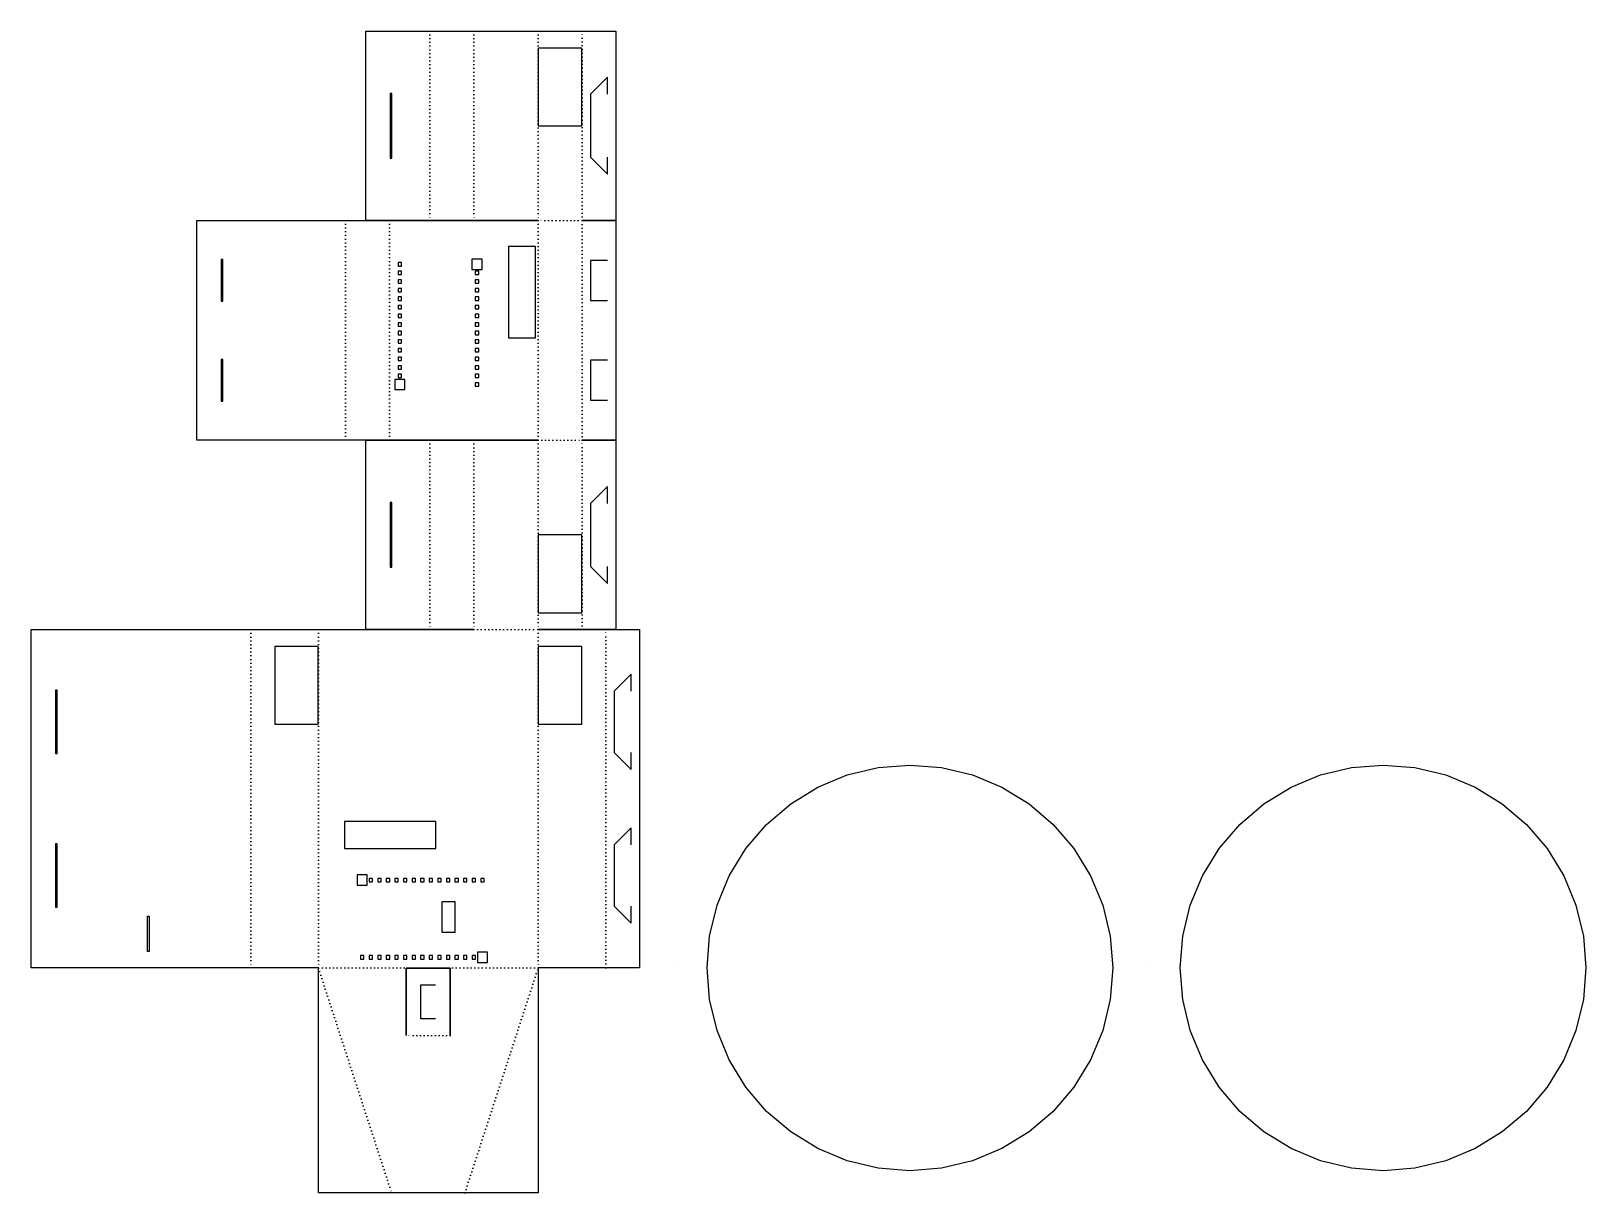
# Model space of a CAD drawing. Extents: x 0 to 460, y 0 to 344.
import ezdxf

# ---------------------------------------------------------------- set-up
doc = ezdxf.new("R2010")
doc.units = 0
doc.linetypes.add('DOTTED', pattern=[1, 0, -1])
for name, color, linetype in [('-135', 1, 'CONTINUOUS'), ('-90', 1, 'CONTINUOUS'), ('180', 1, 'CONTINUOUS'), ('90', 1, 'CONTINUOUS')]:
    doc.layers.add(name, color=color, linetype=linetype)

msp = doc.modelspace()

# ---------------------------------------------------------------- linework, layer by layer
at = {"layer": '-135', "color": 1, "linetype": 'DOTTED'}
for p, q in [((85, 66.5), (106.67, 0)), ((128.33, 0), (150, 66.5))]:
    msp.add_line(p, q, dxfattribs=at)
at = {"layer": '-90', "color": 1, "linetype": 'DOTTED'}
for p, q in [((118, 343.6), (118, 287.6)), ((131, 343.6), (131, 287.6)), ((150, 343.6), (150, 287.6)), ((163, 287.6), (163, 343.6)), ((163, 287.6), (150, 287.6)), ((118, 222.6), (118, 166.6)), ((131, 222.6), (131, 166.6)), ((150, 222.6), (150, 166.6)), ((150, 222.6), (163, 222.6)), ((163, 166.6), (163, 222.6))]:
    msp.add_line(p, q, dxfattribs=at)
at = {"layer": '180', "color": 1, "linetype": 'DOTTED'}
msp.add_line((131, 166.6), (150, 166.6), dxfattribs=at)
at = {"layer": '90', "color": 1, "linetype": 'DOTTED'}
for p, q in [((93, 287.6), (93, 222.6)), ((106, 287.6), (106, 222.6)), ((150, 287.6), (150, 222.6)), ((163, 222.6), (163, 287.6)), ((65, 166.6), (65, 66.6)), ((85, 166.6), (85, 66.6)), ((150, 166.6), (150, 66.6)), ((170, 66.6), (170, 166.6)), ((150, 66.6), (85, 66.6)), ((124, 46.5), (111, 46.5))]:
    msp.add_line(p, q, dxfattribs=at)
at = {"layer": 'cut', "color": 5}
for p, q in [((99, 343.6), (118, 343.6)), ((99, 287.6), (99, 343.6)), ((118, 343.6), (131, 343.6)), ((131, 343.6), (150, 343.6)), ((150, 343.6), (163, 343.6)), ((163, 343.6), (173, 343.6)), ((173, 343.6), (173, 287.6)), ((162.94, 338.6), (150.06, 338.6)), ((150.06, 338.6), (150.06, 315.6)), ((162.94, 315.6), (162.94, 338.6)), ((170.5, 329.93), (165.5, 324.93)), ((170.5, 324.93), (170.5, 329.93)), ((106.75, 325.18), (106.25, 325.18)), ((106.25, 325.18), (106.25, 306.02)), ((106.75, 306.02), (106.75, 325.18)), ((165.5, 324.93), (165.5, 306.27)), ((150.06, 315.6), (162.94, 315.6)), ((106.25, 306.02), (106.75, 306.02)), ((165.5, 306.27), (170.5, 301.27)), ((170.5, 301.27), (170.5, 306.27)), ((49, 287.6), (93, 287.6)), ((49, 222.6), (49, 287.6)), ((93, 287.6), (106, 287.6)), ((118, 287.6), (99, 287.6)), ((106, 287.6), (150, 287.6)), ((131, 287.6), (118, 287.6)), ((150, 287.6), (131, 287.6)), ((173, 287.6), (163, 287.6)), ((163, 287.6), (173, 287.6)), ((173, 287.6), (173, 222.6)), ((56.75, 276.03), (56.25, 276.03)), ((56.25, 276.03), (56.25, 263.71)), ((56.75, 263.71), (56.75, 276.03)), ((133.43, 276.13), (130.43, 276.13)), ((130.43, 276.13), (130.43, 273.13)), ((133.43, 273.13), (133.43, 276.13)), ((149.25, 279.85), (141.25, 279.85)), ((141.25, 279.85), (141.25, 252.85)), ((149.25, 252.85), (149.25, 279.85)), ((109.57, 275.13), (108.57, 275.13)), ((108.57, 275.13), (108.57, 274.13)), ((108.57, 274.13), (109.57, 274.13)), ((109.57, 272.59), (108.57, 272.59)), ((108.57, 272.59), (108.57, 271.59)), ((108.57, 271.59), (109.57, 271.59)), ((109.57, 274.13), (109.57, 275.13)), ((109.57, 271.59), (109.57, 272.59)), ((130.43, 273.13), (133.43, 273.13)), ((132.43, 272.59), (131.43, 272.59)), ((131.43, 272.59), (131.43, 271.59)), ((131.43, 271.59), (132.43, 271.59)), ((132.43, 271.59), (132.43, 272.59)), ((170.5, 275.78), (165.5, 275.78)), ((165.5, 275.78), (165.5, 263.96)), ((109.57, 270.05), (108.57, 270.05)), ((108.57, 270.05), (108.57, 269.05)), ((108.57, 269.05), (109.57, 269.05)), ((109.57, 267.51), (108.57, 267.51)), ((108.57, 267.51), (108.57, 266.51)), ((109.57, 269.05), (109.57, 270.05)), ((109.57, 266.51), (109.57, 267.51)), ((132.43, 270.05), (131.43, 270.05)), ((131.43, 270.05), (131.43, 269.05)), ((131.43, 269.05), (132.43, 269.05)), ((132.43, 267.51), (131.43, 267.51)), ((131.43, 267.51), (131.43, 266.51)), ((132.43, 269.05), (132.43, 270.05)), ((132.43, 266.51), (132.43, 267.51)), ((56.25, 263.71), (56.75, 263.71)), ((108.57, 266.51), (109.57, 266.51)), ((109.57, 264.97), (108.57, 264.97)), ((108.57, 264.97), (108.57, 263.97)), ((108.57, 263.97), (109.57, 263.97)), ((109.57, 262.43), (108.57, 262.43)), ((108.57, 262.43), (108.57, 261.43)), ((109.57, 263.97), (109.57, 264.97)), ((109.57, 261.43), (109.57, 262.43)), ((131.43, 266.51), (132.43, 266.51)), ((132.43, 264.97), (131.43, 264.97)), ((131.43, 264.97), (131.43, 263.97)), ((131.43, 263.97), (132.43, 263.97)), ((132.43, 262.43), (131.43, 262.43)), ((131.43, 262.43), (131.43, 261.43)), ((132.43, 263.97), (132.43, 264.97)), ((132.43, 261.43), (132.43, 262.43)), ((165.5, 263.96), (170.5, 263.96)), ((108.57, 261.43), (109.57, 261.43)), ((109.57, 259.89), (108.57, 259.89)), ((108.57, 259.89), (108.57, 258.89)), ((108.57, 258.89), (109.57, 258.89)), ((109.57, 258.89), (109.57, 259.89)), ((131.43, 261.43), (132.43, 261.43)), ((132.43, 259.89), (131.43, 259.89)), ((131.43, 259.89), (131.43, 258.89)), ((131.43, 258.89), (132.43, 258.89)), ((132.43, 258.89), (132.43, 259.89)), ((109.57, 257.35), (108.57, 257.35)), ((108.57, 257.35), (108.57, 256.35)), ((108.57, 256.35), (109.57, 256.35)), ((109.57, 254.81), (108.57, 254.81)), ((108.57, 254.81), (108.57, 253.81)), ((108.57, 253.81), (109.57, 253.81)), ((109.57, 256.35), (109.57, 257.35)), ((109.57, 253.81), (109.57, 254.81)), ((132.43, 257.35), (131.43, 257.35)), ((131.43, 257.35), (131.43, 256.35)), ((131.43, 256.35), (132.43, 256.35)), ((132.43, 254.81), (131.43, 254.81)), ((131.43, 254.81), (131.43, 253.81)), ((131.43, 253.81), (132.43, 253.81)), ((132.43, 256.35), (132.43, 257.35)), ((132.43, 253.81), (132.43, 254.81)), ((109.57, 252.27), (108.57, 252.27)), ((108.57, 252.27), (108.57, 251.27)), ((108.57, 251.27), (109.57, 251.27)), ((109.57, 249.73), (108.57, 249.73)), ((108.57, 249.73), (108.57, 248.73)), ((108.57, 248.73), (109.57, 248.73)), ((109.57, 251.27), (109.57, 252.27)), ((109.57, 248.73), (109.57, 249.73)), ((132.43, 252.27), (131.43, 252.27)), ((131.43, 252.27), (131.43, 251.27)), ((131.43, 251.27), (132.43, 251.27)), ((132.43, 249.73), (131.43, 249.73)), ((131.43, 249.73), (131.43, 248.73)), ((131.43, 248.73), (132.43, 248.73)), ((132.43, 251.27), (132.43, 252.27)), ((132.43, 248.73), (132.43, 249.73)), ((141.25, 252.85), (149.25, 252.85)), ((56.75, 246.49), (56.25, 246.49)), ((56.25, 246.49), (56.25, 234.17)), ((56.75, 234.17), (56.75, 246.49)), ((109.57, 247.19), (108.57, 247.19)), ((108.57, 247.19), (108.57, 246.19)), ((108.57, 246.19), (109.57, 246.19)), ((109.57, 244.65), (108.57, 244.65)), ((108.57, 244.65), (108.57, 243.65)), ((109.57, 246.19), (109.57, 247.19)), ((109.57, 243.65), (109.57, 244.65)), ((132.43, 247.19), (131.43, 247.19)), ((131.43, 247.19), (131.43, 246.19)), ((131.43, 246.19), (132.43, 246.19)), ((132.43, 244.65), (131.43, 244.65)), ((131.43, 244.65), (131.43, 243.65)), ((132.43, 246.19), (132.43, 247.19)), ((132.43, 243.65), (132.43, 244.65)), ((170.5, 246.24), (165.5, 246.24)), ((165.5, 246.24), (165.5, 234.42)), ((110.57, 240.57), (107.57, 240.57)), ((107.57, 240.57), (107.57, 237.57)), ((108.57, 243.65), (109.57, 243.65)), ((109.57, 242.11), (108.57, 242.11)), ((108.57, 242.11), (108.57, 241.11)), ((108.57, 241.11), (109.57, 241.11)), ((109.57, 241.11), (109.57, 242.11)), ((110.57, 237.57), (110.57, 240.57)), ((131.43, 243.65), (132.43, 243.65)), ((132.43, 242.11), (131.43, 242.11)), ((131.43, 242.11), (131.43, 241.11)), ((131.43, 241.11), (132.43, 241.11)), ((132.43, 239.57), (131.43, 239.57)), ((131.43, 239.57), (131.43, 238.57)), ((132.43, 241.11), (132.43, 242.11)), ((132.43, 238.57), (132.43, 239.57)), ((107.57, 237.57), (110.57, 237.57)), ((131.43, 238.57), (132.43, 238.57)), ((56.25, 234.17), (56.75, 234.17)), ((165.5, 234.42), (170.5, 234.42)), ((93, 222.6), (49, 222.6)), ((106, 222.6), (93, 222.6)), ((99, 222.6), (118, 222.6)), ((99, 166.6), (99, 222.6)), ((150, 222.6), (106, 222.6)), ((118, 222.6), (131, 222.6)), ((131, 222.6), (150, 222.6)), ((173, 222.6), (163, 222.6)), ((163, 222.6), (173, 222.6)), ((173, 222.6), (173, 166.6)), ((170.5, 208.93), (165.5, 203.93)), ((170.5, 203.93), (170.5, 208.93)), ((106.75, 204.18), (106.25, 204.18)), ((106.25, 204.18), (106.25, 185.02)), ((106.75, 185.02), (106.75, 204.18)), ((165.5, 203.93), (165.5, 185.27)), ((162.94, 194.6), (150.06, 194.6)), ((150.06, 194.6), (150.06, 171.6)), ((162.94, 171.6), (162.94, 194.6)), ((106.25, 185.02), (106.75, 185.02)), ((165.5, 185.27), (170.5, 180.27)), ((170.5, 180.27), (170.5, 185.27)), ((150.06, 171.6), (162.94, 171.6)), ((0, 166.6), (65, 166.6)), ((0, 66.6), (0, 166.6)), ((65, 166.6), (85, 166.6)), ((85, 166.6), (104, 166.6)), ((85, 166.6), (85, 166.6)), ((118, 166.6), (99, 166.6)), ((104, 166.6), (131, 166.6)), ((131, 166.6), (118, 166.6)), ((150, 166.6), (150, 166.6)), ((163, 166.6), (150, 166.6)), ((150, 166.6), (170, 166.6)), ((173, 166.6), (163, 166.6)), ((170, 166.6), (180, 166.6)), ((180, 166.6), (180, 66.6)), ((84.94, 161.6), (72.07, 161.6)), ((72.07, 161.6), (72.07, 138.6)), ((84.94, 138.6), (84.94, 161.6)), ((162.94, 161.6), (150.06, 161.6)), ((150.06, 161.6), (150.06, 138.6)), ((162.94, 138.6), (162.94, 161.6)), ((177.5, 153.42), (172.5, 148.42)), ((177.5, 148.42), (177.5, 153.42)), ((7.75, 148.67), (7.25, 148.67)), ((7.25, 148.67), (7.25, 129.99)), ((7.75, 129.99), (7.75, 148.67)), ((172.5, 148.42), (172.5, 130.24)), ((72.07, 138.6), (84.94, 138.6)), ((150.06, 138.6), (162.94, 138.6)), ((7.25, 129.99), (7.75, 129.99)), ((172.5, 130.24), (177.5, 125.24)), ((177.5, 125.24), (177.5, 130.24)), ((241.46, 123.61), (250.61, 125.81)), ((250.61, 125.81), (260, 126.55)), ((260, 126.55), (269.39, 125.81)), ((269.39, 125.81), (278.54, 123.61)), ((381.46, 123.61), (390.61, 125.81)), ((390.61, 125.81), (400, 126.55)), ((400, 126.55), (409.39, 125.81)), ((409.39, 125.81), (418.54, 123.61)), ((224.73, 115.09), (232.76, 120.01)), ((232.76, 120.01), (241.46, 123.61)), ((278.54, 123.61), (287.24, 120.01)), ((287.24, 120.01), (295.27, 115.09)), ((364.73, 115.09), (372.76, 120.01)), ((372.76, 120.01), (381.46, 123.61)), ((418.54, 123.61), (427.24, 120.01)), ((427.24, 120.01), (435.27, 115.09)), ((217.57, 108.98), (224.73, 115.09)), ((295.27, 115.09), (302.43, 108.98)), ((357.57, 108.98), (364.73, 115.09)), ((435.27, 115.09), (442.43, 108.98)), ((119.75, 109.85), (92.75, 109.85)), ((92.75, 109.85), (92.75, 101.85)), ((119.75, 101.85), (119.75, 109.85)), ((177.5, 107.96), (172.5, 102.96)), ((177.5, 102.96), (177.5, 107.96)), ((211.46, 101.82), (217.57, 108.98)), ((302.43, 108.98), (308.54, 101.82)), ((351.46, 101.82), (357.57, 108.98)), ((442.43, 108.98), (448.54, 101.82)), ((7.75, 103.21), (7.25, 103.21)), ((7.25, 103.21), (7.25, 84.53)), ((7.75, 84.53), (7.75, 103.21)), ((92.75, 101.85), (119.75, 101.85)), ((172.5, 102.96), (172.5, 84.78)), ((206.54, 93.79), (211.46, 101.82)), ((308.54, 101.82), (313.46, 93.79)), ((346.54, 93.79), (351.46, 101.82)), ((448.54, 101.82), (453.46, 93.79)), ((99.47, 94.03), (96.47, 94.03)), ((96.47, 94.03), (96.47, 91.03)), ((99.47, 91.03), (99.47, 94.03)), ((101.01, 93.03), (100.01, 93.03)), ((100.01, 93.03), (100.01, 92.03)), ((100.01, 92.03), (101.01, 92.03)), ((101.01, 92.03), (101.01, 93.03)), ((103.55, 93.03), (102.55, 93.03)), ((102.55, 93.03), (102.55, 92.03)), ((102.55, 92.03), (103.55, 92.03)), ((103.55, 92.03), (103.55, 93.03)), ((106.09, 93.03), (105.09, 93.03)), ((105.09, 93.03), (105.09, 92.03)), ((105.09, 92.03), (106.09, 92.03)), ((106.09, 92.03), (106.09, 93.03)), ((108.63, 93.03), (107.63, 93.03)), ((107.63, 93.03), (107.63, 92.03)), ((107.63, 92.03), (108.63, 92.03)), ((108.63, 92.03), (108.63, 93.03)), ((111.17, 93.03), (110.17, 93.03)), ((110.17, 93.03), (110.17, 92.03)), ((110.17, 92.03), (111.17, 92.03)), ((111.17, 92.03), (111.17, 93.03)), ((113.71, 93.03), (112.71, 93.03)), ((112.71, 93.03), (112.71, 92.03)), ((112.71, 92.03), (113.71, 92.03)), ((113.71, 92.03), (113.71, 93.03)), ((116.25, 93.03), (115.25, 93.03)), ((115.25, 93.03), (115.25, 92.03)), ((115.25, 92.03), (116.25, 92.03)), ((116.25, 92.03), (116.25, 93.03)), ((118.79, 93.03), (117.79, 93.03)), ((117.79, 93.03), (117.79, 92.03)), ((117.79, 92.03), (118.79, 92.03)), ((118.79, 92.03), (118.79, 93.03)), ((121.33, 93.03), (120.33, 93.03)), ((120.33, 93.03), (120.33, 92.03)), ((120.33, 92.03), (121.33, 92.03)), ((121.33, 92.03), (121.33, 93.03)), ((123.87, 93.03), (122.87, 93.03)), ((122.87, 93.03), (122.87, 92.03)), ((122.87, 92.03), (123.87, 92.03)), ((123.87, 92.03), (123.87, 93.03)), ((126.41, 93.03), (125.41, 93.03)), ((125.41, 93.03), (125.41, 92.03)), ((125.41, 92.03), (126.41, 92.03)), ((126.41, 92.03), (126.41, 93.03)), ((128.95, 93.03), (127.95, 93.03)), ((127.95, 93.03), (127.95, 92.03)), ((127.95, 92.03), (128.95, 92.03)), ((128.95, 92.03), (128.95, 93.03)), ((131.49, 93.03), (130.49, 93.03)), ((130.49, 93.03), (130.49, 92.03)), ((130.49, 92.03), (131.49, 92.03)), ((131.49, 92.03), (131.49, 93.03)), ((134.03, 93.03), (133.03, 93.03)), ((133.03, 93.03), (133.03, 92.03)), ((133.03, 92.03), (134.03, 92.03)), ((134.03, 92.03), (134.03, 93.03)), ((202.94, 85.09), (206.54, 93.79)), ((313.46, 93.79), (317.06, 85.09)), ((342.94, 85.09), (346.54, 93.79)), ((453.46, 93.79), (457.06, 85.09)), ((96.47, 91.03), (99.47, 91.03)), ((7.25, 84.53), (7.75, 84.53)), ((125.5, 86.1), (121.5, 86.1)), ((121.5, 86.1), (121.5, 77.1)), ((125.5, 77.1), (125.5, 86.1)), ((172.5, 84.78), (177.5, 79.78)), ((177.5, 79.78), (177.5, 84.78)), ((200.74, 75.94), (202.94, 85.09)), ((317.06, 85.09), (319.26, 75.94)), ((340.74, 75.94), (342.94, 85.09)), ((457.06, 85.09), (459.26, 75.94)), ((34.42, 71.35), (34.42, 81.85)), ((34.42, 81.85), (34.92, 81.85)), ((34.92, 81.85), (34.92, 71.35)), ((121.5, 77.1), (125.5, 77.1)), ((200, 66.55), (200.74, 75.94)), ((319.26, 75.94), (320, 66.55)), ((340, 66.55), (340.74, 75.94)), ((459.26, 75.94), (460, 66.55)), ((34.92, 71.35), (34.42, 71.35)), ((98.47, 70.17), (97.47, 70.17)), ((97.47, 70.17), (97.47, 69.17)), ((97.47, 69.17), (98.47, 69.17)), ((98.47, 69.17), (98.47, 70.17)), ((101.01, 70.17), (100.01, 70.17)), ((100.01, 70.17), (100.01, 69.17)), ((100.01, 69.17), (101.01, 69.17)), ((101.01, 69.17), (101.01, 70.17)), ((103.55, 70.17), (102.55, 70.17)), ((102.55, 70.17), (102.55, 69.17)), ((102.55, 69.17), (103.55, 69.17)), ((103.55, 69.17), (103.55, 70.17)), ((106.09, 70.17), (105.09, 70.17)), ((105.09, 70.17), (105.09, 69.17)), ((105.09, 69.17), (106.09, 69.17)), ((106.09, 69.17), (106.09, 70.17)), ((108.63, 70.17), (107.63, 70.17)), ((107.63, 70.17), (107.63, 69.17)), ((107.63, 69.17), (108.63, 69.17)), ((108.63, 69.17), (108.63, 70.17)), ((111.17, 70.17), (110.17, 70.17)), ((110.17, 70.17), (110.17, 69.17)), ((110.17, 69.17), (111.17, 69.17)), ((111.17, 69.17), (111.17, 70.17)), ((113.71, 70.17), (112.71, 70.17)), ((112.71, 70.17), (112.71, 69.17)), ((112.71, 69.17), (113.71, 69.17)), ((113.71, 69.17), (113.71, 70.17)), ((116.25, 70.17), (115.25, 70.17)), ((115.25, 70.17), (115.25, 69.17)), ((115.25, 69.17), (116.25, 69.17)), ((116.25, 69.17), (116.25, 70.17)), ((118.79, 70.17), (117.79, 70.17)), ((117.79, 70.17), (117.79, 69.17)), ((117.79, 69.17), (118.79, 69.17)), ((118.79, 69.17), (118.79, 70.17)), ((121.33, 70.17), (120.33, 70.17)), ((120.33, 70.17), (120.33, 69.17)), ((120.33, 69.17), (121.33, 69.17)), ((121.33, 69.17), (121.33, 70.17)), ((123.87, 70.17), (122.87, 70.17)), ((122.87, 70.17), (122.87, 69.17)), ((122.87, 69.17), (123.87, 69.17)), ((123.87, 69.17), (123.87, 70.17)), ((126.41, 70.17), (125.41, 70.17)), ((125.41, 70.17), (125.41, 69.17)), ((125.41, 69.17), (126.41, 69.17)), ((126.41, 69.17), (126.41, 70.17)), ((128.95, 70.17), (127.95, 70.17)), ((127.95, 70.17), (127.95, 69.17)), ((127.95, 69.17), (128.95, 69.17)), ((128.95, 69.17), (128.95, 70.17)), ((131.49, 70.17), (130.49, 70.17)), ((130.49, 70.17), (130.49, 69.17)), ((130.49, 69.17), (131.49, 69.17)), ((131.49, 69.17), (131.49, 70.17)), ((135.03, 71.17), (132.03, 71.17)), ((132.03, 71.17), (132.03, 68.17)), ((135.03, 68.17), (135.03, 71.17)), ((26, 66.6), (0, 66.6)), ((0, 66.6), (0, 66.6)), ((39, 66.6), (26, 66.6)), ((65, 66.6), (39, 66.6)), ((85, 66.6), (65, 66.6)), ((65, 66.6), (65, 66.6)), ((85, 66.5), (85, 66.6)), ((85, 0), (85, 66.5)), ((124, 66.5), (111, 66.5)), ((111, 66.5), (111, 46.5)), ((111, 66.5), (124, 66.5)), ((111, 46.5), (111, 66.5)), ((124, 46.5), (124, 66.5)), ((124, 66.5), (124, 46.5)), ((132.03, 68.17), (135.03, 68.17)), ((150, 66.6), (150, 66.5)), ((170, 66.6), (150, 66.6)), ((150, 66.5), (150, 0)), ((180, 66.6), (170, 66.6)), ((190, 66.55), (190, 66.55)), ((190, 66.55), (190, 66.55)), ((190, 66.55), (190, 66.55)), ((190, 66.55), (190, 66.55)), ((200.74, 57.16), (200, 66.55)), ((320, 66.55), (319.26, 57.16)), ((330, 66.55), (330, 66.55)), ((330, 66.55), (330, 66.55)), ((330, 66.55), (330, 66.55)), ((330, 66.55), (330, 66.55)), ((340.74, 57.16), (340, 66.55)), ((460, 66.55), (459.26, 57.16)), ((115.33, 51.5), (115.33, 61.5)), ((115.33, 61.5), (119.67, 61.5)), ((202.94, 48.01), (200.74, 57.16)), ((319.26, 57.16), (317.06, 48.01)), ((342.94, 48.01), (340.74, 57.16)), ((459.26, 57.16), (457.06, 48.01)), ((119.67, 51.5), (115.33, 51.5)), ((206.54, 39.31), (202.94, 48.01)), ((317.06, 48.01), (313.46, 39.31)), ((346.54, 39.31), (342.94, 48.01)), ((457.06, 48.01), (453.46, 39.31)), ((211.46, 31.28), (206.54, 39.31)), ((313.46, 39.31), (308.54, 31.28)), ((351.46, 31.28), (346.54, 39.31)), ((453.46, 39.31), (448.54, 31.28)), ((217.57, 24.12), (211.46, 31.28)), ((308.54, 31.28), (302.43, 24.12)), ((357.57, 24.12), (351.46, 31.28)), ((448.54, 31.28), (442.43, 24.12)), ((224.73, 18.01), (217.57, 24.12)), ((302.43, 24.12), (295.27, 18.01)), ((364.73, 18.01), (357.57, 24.12)), ((442.43, 24.12), (435.27, 18.01)), ((232.76, 13.09), (224.73, 18.01)), ((295.27, 18.01), (287.24, 13.09)), ((372.76, 13.09), (364.73, 18.01)), ((435.27, 18.01), (427.24, 13.09)), ((241.46, 9.49), (232.76, 13.09)), ((250.61, 7.29), (241.46, 9.49)), ((278.54, 9.49), (269.39, 7.29)), ((287.24, 13.09), (278.54, 9.49)), ((381.46, 9.49), (372.76, 13.09)), ((390.61, 7.29), (381.46, 9.49)), ((418.54, 9.49), (409.39, 7.29)), ((427.24, 13.09), (418.54, 9.49)), ((260, 6.55), (250.61, 7.29)), ((269.39, 7.29), (260, 6.55)), ((400, 6.55), (390.61, 7.29)), ((409.39, 7.29), (400, 6.55)), ((106.67, 0), (85, 0)), ((128.33, 0), (106.67, 0)), ((150, 0), (128.33, 0))]:
    msp.add_line(p, q, dxfattribs=at)

doc.saveas('drawing.dxf')
